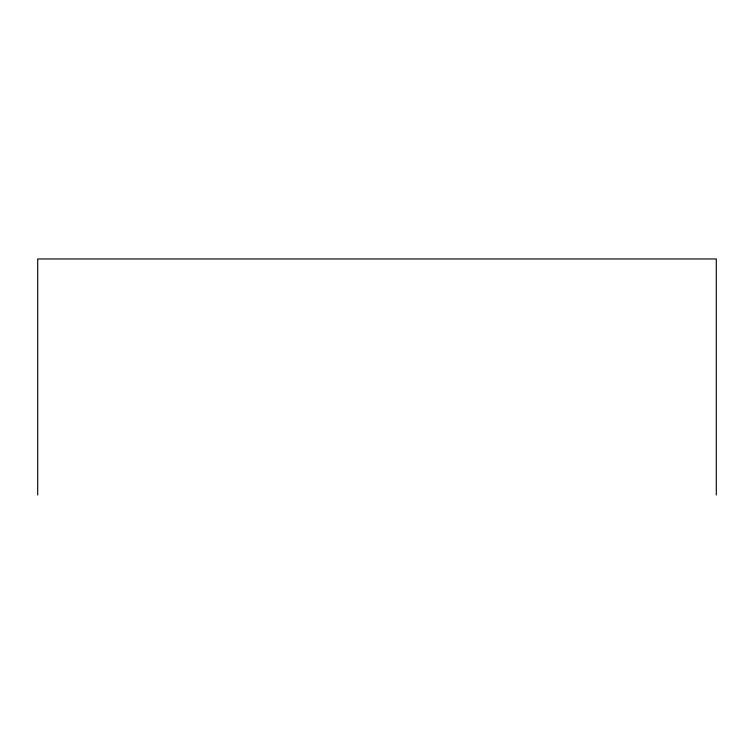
<?xml version="1.0" encoding="UTF-8"?>
<svg xmlns="http://www.w3.org/2000/svg" width="754" height="754" viewBox="0 0 754 754"><rect width="100%" height="100%" fill="white"/><g stroke="black" fill="none" stroke-linecap="round" stroke-linejoin="round"><path stroke-width="1.13" d="M716.3 495.029L716.3 258.971L37.7 258.971L37.7 495.029"/></g></svg>
